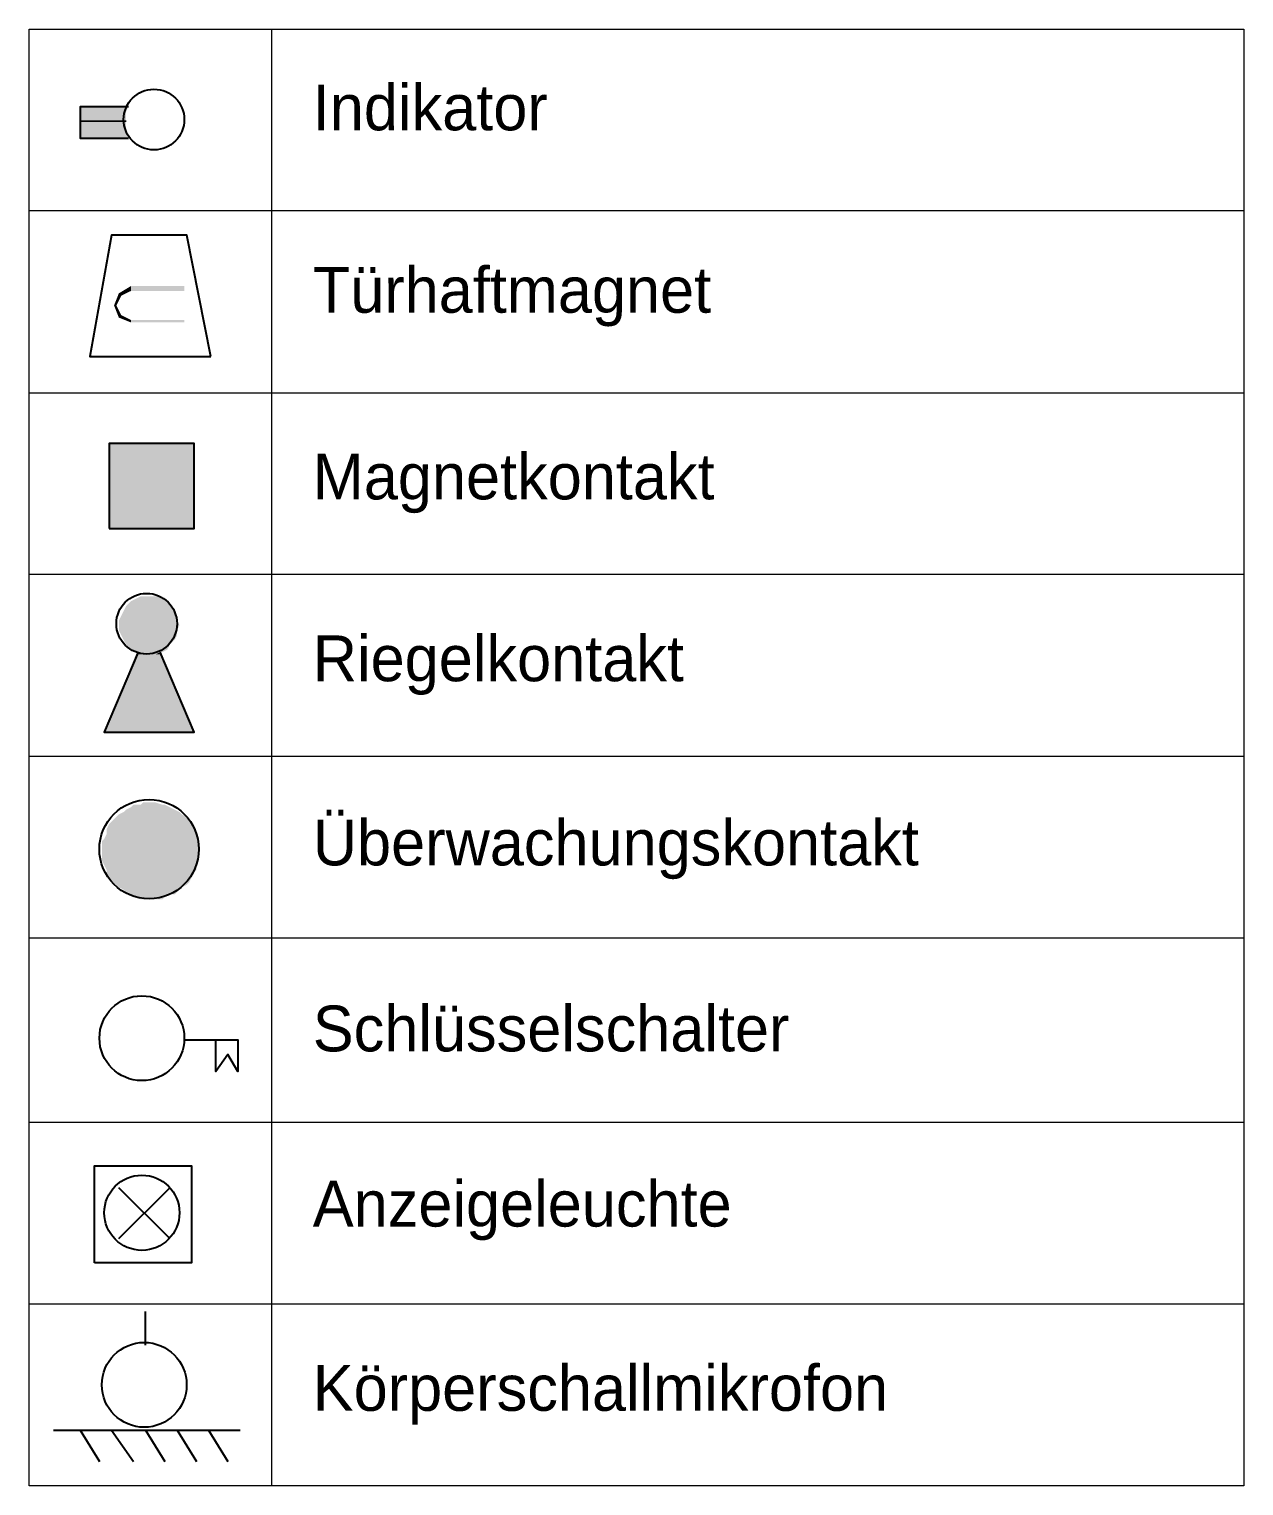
# Model space of a CAD drawing. Header units: millimetres. Extents: x 40 to 15692, y -9529 to 186.
# Drawn here: x 6010 to 7952, y -9529 to -7199 of the extents above; entities that cross this region are included whole.
import ezdxf

# ---------------------------------------------------------------- set-up
doc = ezdxf.new("R2010")
doc.units = ezdxf.units.MM
doc.layers.add('PDF2_EL_Legende', color=7, linetype='CONTINUOUS')
doc.layers.add('PDF2_Text', color=7, linetype='CONTINUOUS')
doc.styles.add('PDF ArialMT', font='PDF ArialMT')

msp = doc.modelspace()

# ---------------------------------------------------------------- linework, layer by layer
at = {"layer": 'PDF2_EL_Legende', "color": 7, "lineweight": 9}
msp.add_lwpolyline([(6009.8, -9529.1), (6009.8, -7199.3), (7951.9, -7199.3), (7951.9, -9529.1)], close=True, dxfattribs=at)
for points in [[(6397.4, -7199.3), (6397.4, -9529.1)], [(7951.9, -7490), (6009.8, -7490)], [(6009.8, -7780.8), (7951.9, -7780.8)], [(7951.9, -8071.5), (6009.8, -8071.5)], [(6009.8, -8362.3), (7951.9, -8362.3)], [(7951.9, -8653), (6009.8, -8653)], [(6009.8, -8947.6), (7951.9, -8947.6)], [(7951.9, -9238.3), (6009.8, -9238.3)]]:
    msp.add_lwpolyline(points, dxfattribs=at)
at = {"layer": 'PDF2_EL_Legende', "lineweight": 25}
for points in [[(6168.7, -7323.3), (6091.2, -7323.3), (6091.2, -7346.6), (6091.2, -7373.7), (6168.7, -7373.7)], [(6184.2, -8195.6), (6130, -8323.5), (6273.4, -8323.5), (6219.1, -8195.6)], [(6257.9, -8815.8), (6343.2, -8815.8), (6343.2, -8866.2), (6327.7, -8839.1), (6308.3, -8866.2), (6308.3, -8815.8)], [(6153.2, -9133.7), (6234.6, -9052.3)], [(6234.6, -9133.7), (6153.2, -9052.3)], [(6195.9, -9304.2), (6195.9, -9250)], [(6048.6, -9439.9), (6347, -9439.9)], [(6091.2, -9439.9), (6122.2, -9490.3)], [(6141.6, -9439.9), (6176.5, -9490.3)], [(6195.9, -9439.9), (6226.9, -9490.3)], [(6246.3, -9439.9), (6277.3, -9490.3)], [(6296.7, -9439.9), (6327.7, -9490.3)]]:
    msp.add_lwpolyline(points, dxfattribs=at)
at = {"layer": 'PDF2_EL_Legende', "lineweight": 0}
msp.add_lwpolyline([(6164.9, -7346.6), (6091.2, -7346.6), (6164.9, -7346.6)], dxfattribs=at)
at = {"layer": 'PDF2_EL_Legende', "lineweight": 25}
for points in [[(6300.5, -7722.6), (6261.8, -7528.8), (6141.6, -7528.8), (6106.7, -7722.6)], [(6137.7, -7997.9), (6273.4, -7997.9), (6273.4, -7862.2), (6137.7, -7862.2)], [(6114.5, -9172.4), (6114.5, -9017.4), (6269.5, -9017.4), (6269.5, -9172.4)]]:
    msp.add_lwpolyline(points, close=True, dxfattribs=at)
for centre, radius in [((6209.4, -7343.9), 48.5), ((6197.7, -8150.2), 48.5), ((6201.6, -8510.8), 79.5), ((6190, -8813.1), 67.8), ((6190, -9092.3), 60.1), ((6193.8, -9367.5), 67.8)]:
    msp.add_circle(centre, radius, dxfattribs=at)
at = {"layer": 'PDF2_EL_Legende'}
for points in [[(6168.7, -7323.3), (6091.2, -7323.3), (6164.9, -7331.1)], [(6091.2, -7323.3), (6164.9, -7331.1), (6091.2, -7331.1)], [(6164.9, -7331.1), (6091.2, -7331.1), (6164.9, -7338.9)], [(6091.2, -7331.1), (6164.9, -7338.9), (6091.2, -7338.9)], [(6164.9, -7338.9), (6091.2, -7338.9), (6164.9, -7346.6)], [(6091.2, -7338.9), (6164.9, -7346.6), (6091.2, -7346.6)], [(6091.2, -7346.6), (6164.9, -7346.6), (6164.9, -7346.6)], [(6164.9, -7346.6), (6091.2, -7346.6), (6164.9, -7358.2)], [(6091.2, -7346.6), (6164.9, -7358.2), (6091.2, -7358.2)], [(6164.9, -7358.2), (6091.2, -7358.2), (6164.9, -7366)], [(6091.2, -7358.2), (6164.9, -7366), (6091.2, -7366)], [(6164.9, -7366), (6091.2, -7366), (6168.7, -7373.7)], [(6091.2, -7366), (6168.7, -7373.7), (6091.2, -7373.7)], [(6172.6, -7610.2), (6172.6, -7618), (6153.2, -7621.8)], [(6172.6, -7618), (6153.2, -7621.8), (6157.1, -7625.7)], [(6257.9, -7618), (6257.9, -7610.2), (6172.6, -7618)], [(6257.9, -7610.2), (6172.6, -7618), (6172.6, -7610.2)], [(6153.2, -7621.8), (6157.1, -7625.7), (6145.5, -7641.2)], [(6157.1, -7625.7), (6145.5, -7641.2), (6149.3, -7641.2)], [(6145.5, -7641.2), (6149.3, -7641.2), (6153.2, -7660.6)], [(6149.3, -7641.2), (6153.2, -7660.6), (6157.1, -7656.7)], [(6153.2, -7660.6), (6157.1, -7656.7), (6172.6, -7668.4)], [(6157.1, -7656.7), (6172.6, -7668.4), (6172.6, -7664.5)], [(6257.9, -7668.4), (6257.9, -7664.5), (6172.6, -7668.4)], [(6257.9, -7664.5), (6172.6, -7668.4), (6172.6, -7664.5)], [(6273.4, -7862.2), (6137.7, -7862.2), (6273.4, -7997.9)], [(6137.7, -7862.2), (6273.4, -7997.9), (6137.7, -7997.9)], [(6188.1, -8106.4), (6223, -8110.3), (6180.4, -8110.3)], [(6195.9, -8106.4), (6215.2, -8106.4), (6188.1, -8106.4)], [(6215.2, -8106.4), (6188.1, -8106.4), (6223, -8110.3)], [(6203.6, -8106.4), (6195.9, -8106.4), (6215.2, -8106.4)], [(6161, -8129.7), (6246.3, -8137.4), (6157.1, -8137.4)], [(6164.9, -8121.9), (6242.4, -8129.7), (6161, -8129.7)], [(6242.4, -8129.7), (6161, -8129.7), (6246.3, -8137.4)], [(6172.6, -8114.2), (6234.6, -8121.9), (6164.9, -8121.9)], [(6234.6, -8121.9), (6164.9, -8121.9), (6242.4, -8129.7)], [(6180.4, -8110.3), (6230.8, -8114.2), (6172.6, -8114.2)], [(6230.8, -8114.2), (6172.6, -8114.2), (6234.6, -8121.9)], [(6223, -8110.3), (6180.4, -8110.3), (6230.8, -8114.2)], [(6157.1, -8137.4), (6246.3, -8145.2), (6153.2, -8145.2)], [(6246.3, -8145.2), (6153.2, -8145.2), (6250.1, -8152.9)], [(6153.2, -8145.2), (6250.1, -8152.9), (6153.2, -8152.9)], [(6250.1, -8152.9), (6153.2, -8152.9), (6246.3, -8160.7)], [(6153.2, -8152.9), (6246.3, -8160.7), (6153.2, -8160.7)], [(6246.3, -8137.4), (6157.1, -8137.4), (6246.3, -8145.2)], [(6246.3, -8160.7), (6153.2, -8160.7), (6246.3, -8168.4)], [(6153.2, -8160.7), (6246.3, -8168.4), (6157.1, -8168.4)], [(6246.3, -8168.4), (6157.1, -8168.4), (6242.4, -8176.2)], [(6157.1, -8168.4), (6242.4, -8176.2), (6161, -8176.2)], [(6242.4, -8176.2), (6161, -8176.2), (6234.6, -8183.9)], [(6161, -8176.2), (6234.6, -8183.9), (6164.9, -8183.9)], [(6180.4, -8199.4), (6273.4, -8323.5), (6130, -8323.5)], [(6234.6, -8183.9), (6164.9, -8183.9), (6230.8, -8191.7)], [(6164.9, -8183.9), (6230.8, -8191.7), (6172.6, -8191.7)], [(6230.8, -8191.7), (6172.6, -8191.7), (6223, -8195.6)], [(6172.6, -8191.7), (6223, -8195.6), (6180.4, -8195.6)], [(6223, -8195.6), (6180.4, -8195.6), (6215.2, -8199.4)], [(6180.4, -8195.6), (6215.2, -8199.4), (6188.1, -8199.4)], [(6184.2, -8195.6), (6192, -8199.4), (6180.4, -8199.4)], [(6199.7, -8199.4), (6199.7, -8199.4), (6180.4, -8199.4)], [(6199.7, -8199.4), (6180.4, -8199.4), (6192, -8199.4)], [(6219.1, -8199.4), (6180.4, -8199.4), (6273.4, -8323.5)], [(6215.2, -8199.4), (6188.1, -8199.4), (6203.6, -8199.4)], [(6188.1, -8199.4), (6203.6, -8199.4), (6195.9, -8199.4)], [(6219.1, -8199.4), (6211.4, -8199.4), (6199.7, -8199.4)], [(6219.1, -8195.6), (6219.1, -8199.4), (6211.4, -8199.4)], [(6211.4, -8199.4), (6219.1, -8199.4), (6219.1, -8199.4)], [(6153.2, -8455.3), (6261.8, -8459.2), (6149.3, -8459.2)], [(6161, -8451.4), (6254, -8455.3), (6153.2, -8455.3)], [(6254, -8455.3), (6153.2, -8455.3), (6261.8, -8459.2)], [(6164.9, -8447.5), (6250.1, -8451.4), (6161, -8451.4)], [(6250.1, -8451.4), (6161, -8451.4), (6254, -8455.3)], [(6172.6, -8443.7), (6242.4, -8447.5), (6164.9, -8447.5)], [(6242.4, -8447.5), (6164.9, -8447.5), (6250.1, -8451.4)], [(6176.5, -8439.8), (6234.6, -8443.7), (6172.6, -8443.7)], [(6234.6, -8443.7), (6172.6, -8443.7), (6242.4, -8447.5)], [(6188.1, -8439.8), (6226.9, -8439.8), (6176.5, -8439.8)], [(6226.9, -8439.8), (6176.5, -8439.8), (6234.6, -8443.7)], [(6192, -8435.9), (6223, -8439.8), (6188.1, -8439.8)], [(6223, -8439.8), (6188.1, -8439.8), (6226.9, -8439.8)], [(6207.5, -8435.9), (6211.4, -8435.9), (6192, -8435.9)], [(6211.4, -8435.9), (6192, -8435.9), (6223, -8439.8)], [(6137.7, -8470.8), (6273.4, -8478.5), (6133.8, -8478.5)], [(6273.4, -8478.5), (6133.8, -8478.5), (6277.3, -8486.3)], [(6133.8, -8478.5), (6277.3, -8486.3), (6133.8, -8486.3)], [(6141.6, -8466.9), (6269.5, -8470.8), (6137.7, -8470.8)], [(6269.5, -8470.8), (6137.7, -8470.8), (6273.4, -8478.5)], [(6149.3, -8459.2), (6265.6, -8466.9), (6141.6, -8466.9)], [(6265.6, -8466.9), (6141.6, -8466.9), (6269.5, -8470.8)], [(6261.8, -8459.2), (6149.3, -8459.2), (6265.6, -8466.9)], [(6130, -8494.1), (6281.1, -8497.9), (6126.1, -8497.9)], [(6281.1, -8497.9), (6126.1, -8497.9), (6281.1, -8505.7)], [(6126.1, -8497.9), (6281.1, -8505.7), (6126.1, -8505.7)], [(6133.8, -8486.3), (6277.3, -8494.1), (6130, -8494.1)], [(6277.3, -8494.1), (6130, -8494.1), (6281.1, -8497.9)], [(6277.3, -8486.3), (6133.8, -8486.3), (6277.3, -8494.1)], [(6281.1, -8505.7), (6126.1, -8505.7), (6281.1, -8513.4)], [(6126.1, -8505.7), (6281.1, -8513.4), (6126.1, -8513.4)], [(6281.1, -8513.4), (6126.1, -8513.4), (6281.1, -8521.2)], [(6126.1, -8513.4), (6281.1, -8521.2), (6126.1, -8521.2)], [(6281.1, -8521.2), (6126.1, -8521.2), (6281.1, -8528.9)], [(6126.1, -8521.2), (6281.1, -8528.9), (6126.1, -8528.9)], [(6281.1, -8528.9), (6126.1, -8528.9), (6277.3, -8536.7)], [(6126.1, -8528.9), (6277.3, -8536.7), (6130, -8536.7)], [(6277.3, -8536.7), (6130, -8536.7), (6277.3, -8544.4)], [(6130, -8536.7), (6277.3, -8544.4), (6133.8, -8544.4)], [(6277.3, -8544.4), (6133.8, -8544.4), (6273.4, -8548.3)], [(6133.8, -8544.4), (6273.4, -8548.3), (6133.8, -8548.3)], [(6273.4, -8548.3), (6133.8, -8548.3), (6269.5, -8556.1)], [(6133.8, -8548.3), (6269.5, -8556.1), (6137.7, -8556.1)], [(6269.5, -8556.1), (6137.7, -8556.1), (6265.6, -8563.8)], [(6137.7, -8556.1), (6265.6, -8563.8), (6141.6, -8563.8)], [(6265.6, -8563.8), (6141.6, -8563.8), (6261.8, -8567.7)], [(6141.6, -8563.8), (6261.8, -8567.7), (6149.3, -8567.7)], [(6261.8, -8567.7), (6149.3, -8567.7), (6254, -8571.6)], [(6149.3, -8567.7), (6254, -8571.6), (6153.2, -8571.6)], [(6254, -8571.6), (6153.2, -8571.6), (6250.1, -8575.5)], [(6153.2, -8571.6), (6250.1, -8575.5), (6161, -8575.5)], [(6250.1, -8575.5), (6161, -8575.5), (6242.4, -8583.2)], [(6161, -8575.5), (6242.4, -8583.2), (6164.9, -8583.2)], [(6242.4, -8583.2), (6164.9, -8583.2), (6234.6, -8583.2)], [(6164.9, -8583.2), (6234.6, -8583.2), (6172.6, -8583.2)], [(6234.6, -8583.2), (6172.6, -8583.2), (6226.9, -8587.1)], [(6172.6, -8583.2), (6226.9, -8587.1), (6176.5, -8587.1)], [(6226.9, -8587.1), (6176.5, -8587.1), (6223, -8591)], [(6176.5, -8587.1), (6223, -8591), (6188.1, -8591)], [(6188.1, -8591), (6192, -8591), (6211.4, -8591)], [(6188.1, -8591), (6223, -8591), (6211.4, -8591)], [(6192, -8591), (6211.4, -8591), (6207.5, -8591)]]:
    msp.add_solid(points, dxfattribs=at)

# ---------------------------------------------------------------- texts
at = {"layer": 'PDF2_Text', "attachment_point": 4, "style": 'PDF ArialMT'}
for s, insert, char_height, width in [('Indikator', (6463.3, -7325), 73.24, 406.881), ('Türhaftmagnet', (6463.3, -7627.3), 73.238, 707.972), ('Magnetkontakt', (6463.3, -7925.8), 73.238, 707.972), ('Riegelkontakt', (6463.3, -8216.6), 73.238, 651.009), ('Überwachungskontakt', (6463.3, -8511.2), 73.238, 1049.78), ('Schlüsselschalter', (6463.3, -8798.1), 73.238, 846.395), ('Anzeigeleuchte', (6463.3, -9088.8), 73.238, 716.11), ('Körperschallmikrofon', (6463.3, -9383.5), 73.238, 1017.229)]:
    msp.add_mtext(s, dxfattribs=dict(at, insert=insert, char_height=char_height, width=width))

doc.saveas('drawing.dxf')
